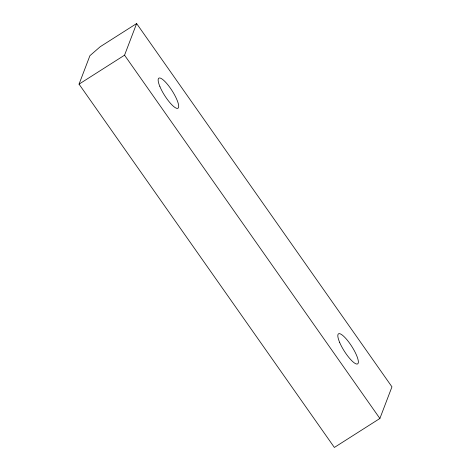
<?xml version="1.0" encoding="UTF-8"?>
<svg xmlns="http://www.w3.org/2000/svg" width="471" height="471" viewBox="0 0 471 471"><rect width="100%" height="100%" fill="white"/><g stroke="black" fill="none" stroke-linecap="round" stroke-linejoin="round"><path stroke-width="0.71" d="M79.046 84.15L89.914 55.684L100.223 46.723L136.631 23.55L391.954 386.85L379.879 418.483L334.369 447.45L79.046 84.15L124.55 55.184L136.631 23.55M124.55 55.184L379.879 418.483M159.916 86.617A17.821 4.422 57.5 0 0 177.661 108.359A17.821 4.422 57.5 0 0 167.676 84.586A17.821 4.422 57.5 0 0 159.916 86.617M339.591 342.276A17.821 4.422 57.5 0 0 357.336 364.018A17.821 4.422 57.5 0 0 347.345 340.239A17.821 4.422 57.5 0 0 339.591 342.276"/></g></svg>
